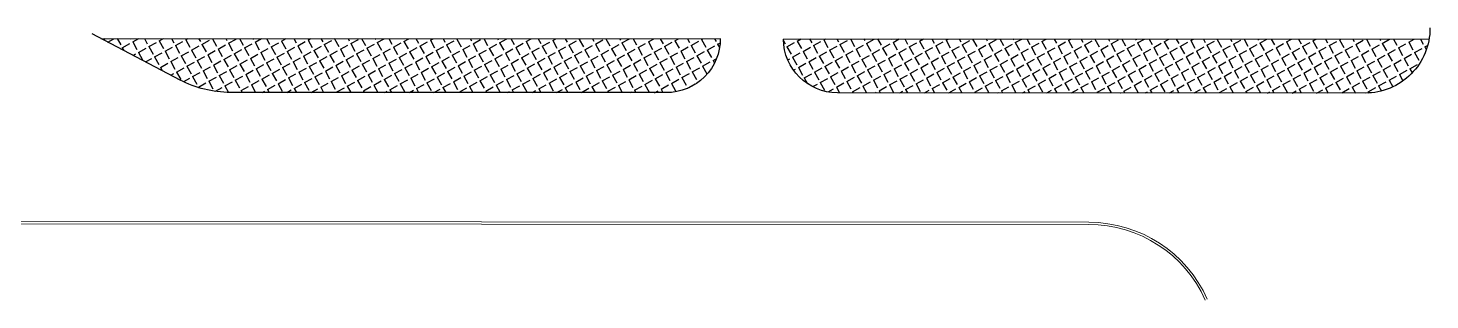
# Model space of a CAD drawing. Header units: millimetres. Extents: x -741734 to 900748, y -161760 to 44149.
# Drawn here: x 265294 to 395120, y -2807 to 22419 of the extents above; entities that cross this region are included whole.
import ezdxf

# ---------------------------------------------------------------- set-up
doc = ezdxf.new("R2010")
doc.units = ezdxf.units.MM
doc.header["$LTSCALE"] = 100
doc.header["$MEASUREMENT"] = 0
for name, color, linetype in [('0.BR.MEP DUONG TK', 3, 'Continuous'), ('XREF-CII-LSR-ROAD-RCTD-PLAN$0$0-MEP VIA HE', 4, 'Continuous'), ('XREF-CII-LSR-ROAD-RCTD-PLAN$0$0.BR.MEP DUONG TK', 3, 'Continuous'), ('XREF-CII-LSR-ROAD-RCTD-PLAN$0$00-HATCH VIA HE', 31, 'Continuous')]:
    doc.layers.add(name, color=color, linetype=linetype)
doc.layers.add('8', color=251, linetype='Continuous', lineweight=0)
pattern_1 = [(298.93872587, (-1344009432.2, -45328395), (962.6514474, 532.2613933), [800, -300]), (28.93872587, (-1344009432.2, -45328395), (-532.2613933, 962.6514474), [800, -300])]

msp = doc.modelspace()

# ---------------------------------------------------------------- hatches: boundary and pattern name
at = {"layer": 'XREF-CII-LSR-ROAD-RCTD-PLAN$0$00-HATCH VIA HE'}
h = msp.add_hatch(dxfattribs=at)
h.set_pattern_fill('ANGLE', color=256, scale=4000, angle=-61.061274134, style=0)
h.set_pattern_definition(pattern_1)
h.paths.add_polyline_path([(324398.3842, 16422.0458, 0.4139155508), (329401.2961, 21414.0388), (272047.8513, 21447.2798), (279375.5974, 17594.4813, 0.1214611483), (284023.5263, 16445.611)])
h = msp.add_hatch(dxfattribs=at)
h.set_pattern_fill('ANGLE', color=256, scale=4000, angle=-61.061274134, style=0)
h.set_pattern_definition(pattern_1)
h.paths.add_polyline_path([(389116.3584, 16384.2725, 0.3657464104), (395034.5359, 21375.999), (335249.9647, 21410.649, 0.4139169481), (340247.046, 16412.7956)])

# ---------------------------------------------------------------- linework, layer by layer
at = {"layer": '0.BR.MEP DUONG TK', "ltscale": 5, "flags": 128}
for points in [[(395119.7616, 22418.6952, -0.4160661459), (389116.3584, 16384.2725), (340247.046, 16412.7956, -0.4121790194), (335250.0656, 21380.9565)], [(395119.7616, 22418.6952, -0.4160661459), (389116.3584, 16384.2725), (340247.046, 16412.7956, -0.4121790194), (335250.0656, 21380.9565)], [(329401.2011, 21453.8833, -0.416257864), (324398.2678, 16422.0459), (284023.5263, 16445.611, -0.1214611483), (279375.5974, 17594.4813), (271227.1838, 21878.7721)], [(329401.2011, 21453.8833, -0.416257864), (324398.2678, 16422.0459), (284023.5263, 16445.611, -0.1214611483), (279375.5974, 17594.4813), (271227.1838, 21878.7721)]]:
    msp.add_lwpolyline(points, format="xyb", dxfattribs=at)
at = {"layer": '8'}
for points in [[(86396.3446, 5383.2855), (99146.1347, 4491.8045), (156704.7056, 4527.9527), (194791.0484, 4497.6906), (363539.7241, 4399.1986, -0.2961927177), (374497.7401, -2725.5211)], [(86385.8952, 5182.8854, -0.0044309506), (86474.3479, 5177.4869), (99139.2127, 4291.8001), (156704.6889, 4327.9527), (194790.8895, 4297.6906), (363539.6074, 4199.1986, -0.2961927177), (374314.9897, -2806.7757)]]:
    msp.add_lwpolyline(points, format="xyb", dxfattribs=at)
at = {"layer": 'XREF-CII-LSR-ROAD-RCTD-PLAN$0$0-MEP VIA HE', "ltscale": 5}
for p, q in [((272047.8513, 21447.2798), (329401.4549, 21414.0387)), ((335249.8766, 21410.6491), (395034.5359, 21375.999))]:
    msp.add_line(p, q, dxfattribs=at)
at = {"layer": 'XREF-CII-LSR-ROAD-RCTD-PLAN$0$0.BR.MEP DUONG TK', "ltscale": 5, "flags": 128}
for points in [[(395119.7616, 22418.6952, -0.4160661459), (389116.3584, 16384.2725), (340247.046, 16412.7956, -0.4121790194), (335250.0656, 21380.9565)], [(329401.2011, 21453.8833, -0.416257864), (324398.2678, 16422.0459), (284023.5263, 16445.611, -0.1214611483), (279375.5974, 17594.4813), (271227.1838, 21878.7721)]]:
    msp.add_lwpolyline(points, format="xyb", dxfattribs=at)

doc.saveas('drawing.dxf')
